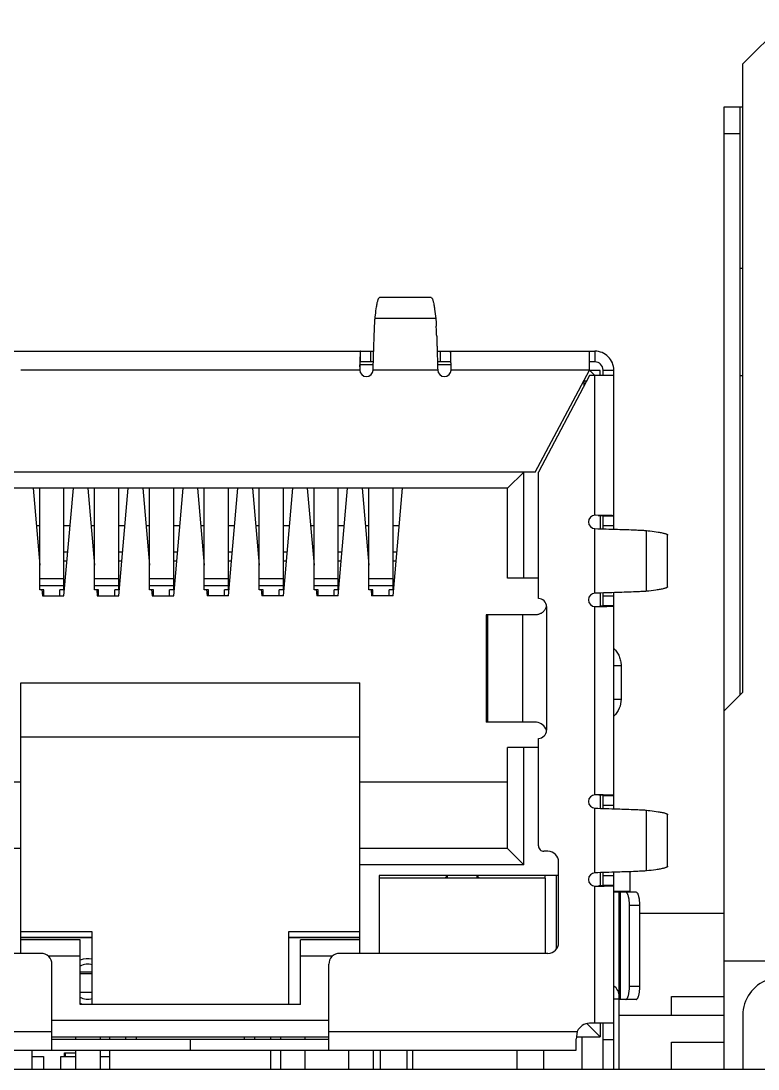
# Model space of a CAD drawing. Header units: millimetres. Extents: x 15 to 418, y 12 to 300.
# Drawn here: x 133.28 to 146.98, y 75.77 to 95.26 of the extents above; entities that cross this region are included whole.
import ezdxf

# ---------------------------------------------------------------- set-up
doc = ezdxf.new("R2010")
doc.units = ezdxf.units.MM
doc.header["$LTSCALE"] = 23.1
doc.layers.get('0').update_dxf_attribs({"linetype": 'CONTINUOUS'})

msp = doc.modelspace()

# ---------------------------------------------------------------- linework, layer by layer
at = {"color": 6, "linetype": 'Continuous'}
for p, q in [((146.701, 94.459), (147.501, 95.259)), ((146.701, 82.779), (146.701, 94.459)), ((146.351, 75.767), (146.351, 93.659)), ((146.351, 93.659), (146.701, 93.659)), ((146.651, 82.729), (146.651, 93.659)), ((146.651, 93.159), (146.351, 93.159)), ((146.651, 90.659), (146.701, 90.659)), ((140.906, 90.117), (139.946, 90.117)), ((140.991, 89.728), (139.862, 89.728)), ((139.85, 89.526), (139.85, 89.538)), ((133.016, 89.117), (139.836, 89.117)), ((139.588, 88.917), (139.588, 89.117)), ((139.776, 89.117), (139.776, 88.917)), ((141.016, 89.117), (143.951, 89.117)), ((141.076, 88.917), (141.076, 89.117)), ((141.264, 89.117), (141.264, 88.917)), ((143.851, 88.767), (143.851, 89.117)), ((143.951, 89.117), (143.951, 88.917)), ((139.579, 88.919), (139.578, 88.881)), ((139.83, 88.917), (139.588, 88.917)), ((141.264, 88.917), (141.022, 88.917)), ((141.274, 88.88), (141.273, 88.919)), ((143.951, 88.917), (143.851, 88.917)), ((139.576, 88.767), (133.276, 88.767)), ((139.578, 88.881), (139.576, 88.778)), ((139.576, 88.778), (139.576, 88.772)), ((139.576, 88.772), (139.576, 88.767)), ((139.582, 88.867), (139.829, 88.867)), ((141.026, 88.767), (139.826, 88.767)), ((141.023, 88.867), (141.271, 88.867)), ((141.276, 88.778), (141.274, 88.88)), ((143.851, 88.767), (141.276, 88.767)), ((142.841, 86.867), (143.851, 88.767)), ((143.851, 88.767), (143.951, 88.667)), ((144.051, 88.758), (143.86, 88.758)), ((144.051, 88.667), (144.051, 88.758)), ((144.101, 88.667), (144.101, 88.767)), ((144.101, 88.767), (144.301, 88.767)), ((144.301, 85.807), (144.301, 88.767)), ((143.851, 88.667), (142.901, 86.867)), ((143.745, 88.567), (143.798, 88.567)), ((143.751, 88.477), (143.751, 88.579)), ((144.301, 88.667), (143.851, 88.667)), ((143.951, 86.067), (143.951, 88.667)), ((146.701, 88.659), (146.651, 88.659)), ((142.841, 86.867), (130.011, 86.867)), ((142.326, 86.567), (142.626, 86.867)), ((142.626, 84.897), (142.626, 86.867)), ((142.901, 84.517), (142.901, 86.867)), ((142.326, 86.567), (130.526, 86.567)), ((133.501, 86.567), (133.626, 85.138)), ((134.076, 84.567), (134.251, 86.567)), ((134.521, 86.567), (134.646, 85.138)), ((135.096, 84.567), (135.271, 86.567)), ((135.541, 86.567), (135.666, 85.138)), ((136.116, 84.567), (136.291, 86.567)), ((136.561, 86.567), (136.686, 85.138)), ((137.136, 84.567), (137.311, 86.567)), ((137.581, 86.567), (137.706, 85.138)), ((138.156, 84.567), (138.331, 86.567)), ((138.601, 86.567), (138.726, 85.138)), ((139.176, 84.567), (139.351, 86.567)), ((139.621, 86.567), (139.746, 85.138)), ((140.196, 84.567), (140.371, 86.567)), ((142.326, 84.897), (142.326, 86.567)), ((143.956, 86.067), (143.951, 86.067)), ((143.962, 86.067), (143.956, 86.067)), ((144.065, 86.064), (143.962, 86.067)), ((144.051, 86.061), (144.051, 85.814)), ((144.103, 86.064), (144.065, 86.064)), ((144.101, 85.813), (144.101, 86.055)), ((144.101, 86.055), (144.301, 86.055)), ((143.951, 84.617), (143.951, 85.817)), ((144.301, 85.867), (144.101, 85.867)), ((144.71, 85.793), (144.722, 85.793)), ((144.912, 84.652), (144.912, 85.781)), ((145.301, 84.737), (145.301, 85.697)), ((142.901, 84.897), (142.326, 84.897)), ((133.666, 84.686), (133.676, 84.567)), ((134.686, 84.686), (134.696, 84.567)), ((135.706, 84.686), (135.716, 84.567)), ((136.726, 84.686), (136.736, 84.567)), ((137.746, 84.686), (137.756, 84.567)), ((138.766, 84.686), (138.776, 84.567)), ((139.786, 84.686), (139.796, 84.567)), ((144.051, 84.62), (144.051, 84.372)), ((144.101, 84.379), (144.101, 84.621)), ((144.301, 80.607), (144.301, 84.627)), ((144.722, 84.641), (144.71, 84.641)), ((133.676, 84.567), (134.076, 84.567)), ((134.696, 84.567), (135.096, 84.567)), ((135.716, 84.567), (136.116, 84.567)), ((137.136, 84.567), (136.736, 84.567)), ((138.156, 84.567), (137.756, 84.567)), ((139.176, 84.567), (138.776, 84.567)), ((140.196, 84.567), (139.796, 84.567)), ((144.101, 84.567), (144.301, 84.567)), ((141.927, 84.217), (141.927, 82.217)), ((142.864, 84.217), (141.927, 84.217)), ((141.95, 84.217), (141.95, 82.217)), ((142.612, 82.217), (142.612, 84.217)), ((143.051, 84.367), (143.051, 82.067)), ((143.951, 80.867), (143.951, 84.367)), ((143.951, 84.367), (143.957, 84.367)), ((143.957, 84.367), (143.962, 84.367)), ((143.962, 84.367), (144.01, 84.368)), ((144.01, 84.368), (144.051, 84.369)), ((144.051, 84.369), (144.116, 84.371)), ((144.101, 84.379), (144.101, 84.379)), ((144.101, 84.379), (144.101, 84.379)), ((144.301, 84.379), (144.101, 84.379)), ((144.437, 83.268), (144.301, 83.268)), ((144.437, 83.268), (144.437, 82.648)), ((133.276, 77.917), (133.276, 82.947)), ((133.276, 82.947), (139.576, 82.947)), ((139.576, 77.917), (139.576, 82.947)), ((144.301, 82.648), (144.437, 82.648)), ((146.351, 82.429), (146.701, 82.779)), ((142.864, 82.217), (141.927, 82.217)), ((133.276, 81.947), (139.576, 81.947)), ((142.901, 79.917), (142.901, 81.917)), ((142.326, 79.867), (142.326, 81.747)), ((142.901, 81.747), (142.326, 81.747)), ((142.626, 79.567), (142.626, 81.747)), ((130.526, 81.107), (133.276, 81.107)), ((139.576, 81.107), (142.326, 81.107)), ((143.956, 80.867), (143.951, 80.867)), ((143.962, 80.867), (143.956, 80.867)), ((144.067, 80.864), (143.962, 80.867)), ((144.051, 80.861), (144.051, 80.614)), ((144.103, 80.864), (144.067, 80.864)), ((144.101, 80.613), (144.101, 80.855)), ((144.101, 80.855), (144.301, 80.855)), ((143.951, 79.417), (143.951, 80.617)), ((144.301, 80.667), (144.101, 80.667)), ((144.71, 80.593), (144.722, 80.593)), ((144.912, 79.452), (144.912, 80.581)), ((145.301, 79.537), (145.301, 80.497)), ((133.276, 79.867), (130.526, 79.867)), ((142.326, 79.867), (139.576, 79.867)), ((142.326, 79.867), (142.626, 79.567)), ((143.076, 79.817), (143.001, 79.817)), ((142.626, 79.567), (139.576, 79.567)), ((143.276, 78.117), (143.276, 79.617)), ((139.936, 79.367), (139.936, 77.917)), ((143.276, 79.367), (139.936, 79.367)), ((141.206, 79.367), (141.156, 79.317)), ((141.206, 79.317), (141.206, 79.367)), ((141.756, 79.367), (141.756, 79.317)), ((141.756, 79.367), (141.806, 79.317)), ((143.026, 79.317), (143.026, 79.367)), ((143.236, 78.003), (143.236, 79.367)), ((144.051, 79.42), (144.051, 79.172)), ((144.101, 79.179), (144.101, 79.421)), ((144.101, 79.367), (144.301, 79.367)), ((144.301, 75.767), (144.301, 79.427)), ((144.601, 79.436), (144.601, 79.067)), ((144.722, 79.441), (144.71, 79.441)), ((143.951, 76.617), (143.951, 79.167)), ((143.951, 79.167), (143.956, 79.167)), ((143.956, 79.167), (143.962, 79.167)), ((143.962, 79.167), (144.064, 79.169)), ((144.064, 79.169), (144.103, 79.17)), ((144.301, 79.179), (144.101, 79.179)), ((144.601, 79.067), (144.301, 79.067)), ((144.716, 79.058), (144.301, 79.058)), ((144.401, 75.767), (144.401, 79.058)), ((144.42, 79.058), (144.42, 77.058)), ((144.592, 77.308), (144.592, 78.808)), ((144.785, 78.808), (144.592, 78.808)), ((144.785, 77.308), (144.785, 78.808)), ((134.601, 78.317), (133.276, 78.317)), ((134.601, 78.207), (133.276, 78.207)), ((134.376, 78.167), (133.276, 78.167)), ((134.376, 76.967), (134.376, 78.167)), ((134.601, 76.967), (134.601, 78.317)), ((138.251, 78.317), (138.251, 76.967)), ((139.576, 78.317), (138.251, 78.317)), ((139.576, 78.207), (138.251, 78.207)), ((138.476, 76.967), (138.476, 78.167)), ((139.576, 78.167), (138.476, 78.167)), ((133.651, 77.917), (129.776, 77.917)), ((134.376, 77.867), (133.783, 77.867)), ((139.073, 77.867), (138.476, 77.867)), ((143.076, 77.917), (139.201, 77.917)), ((146.351, 77.779), (147.301, 77.779)), ((133.851, 76.117), (133.851, 77.717)), ((139.001, 76.117), (139.001, 77.717)), ((144.592, 77.308), (144.785, 77.308)), ((144.401, 77.067), (144.301, 77.067)), ((144.716, 77.058), (144.401, 77.058)), ((138.476, 76.967), (134.376, 76.967)), ((139.001, 76.667), (133.851, 76.667)), ((144.051, 76.367), (143.808, 76.61)), ((144.301, 76.617), (143.851, 76.617)), ((144.051, 76.617), (144.051, 76.367)), ((144.101, 75.767), (144.101, 76.617)), ((146.701, 76.767), (146.701, 75.767)), ((129.23, 76.467), (133.851, 76.467)), ((139.001, 76.467), (143.622, 76.467)), ((133.851, 76.367), (139.001, 76.367)), ((139.001, 76.317), (133.851, 76.317)), ((134.926, 76.317), (134.926, 76.367)), ((135.226, 76.317), (135.226, 76.367)), ((135.426, 76.317), (135.426, 76.367)), ((137.426, 76.367), (137.426, 76.317)), ((137.626, 76.317), (137.626, 76.367)), ((137.926, 76.317), (137.926, 76.367)), ((143.601, 76.117), (143.601, 76.331)), ((143.607, 76.367), (144.051, 76.367)), ((143.716, 75.767), (143.716, 76.367)), ((144.101, 76.317), (144.301, 76.317)), ((129.251, 76.117), (143.601, 76.117)), ((134.926, 75.767), (134.926, 76.117)), ((137.926, 75.767), (137.926, 76.117)), ((140.566, 75.767), (140.566, 76.117))]:
    msp.add_line(p, q, dxfattribs=at)
at = {"color": 7, "linetype": 'Continuous'}
for p, q in [((133.626, 84.682), (133.626, 86.567)), ((134.076, 84.682), (134.076, 86.567)), ((134.646, 84.682), (134.646, 86.567)), ((135.096, 84.682), (135.096, 86.567)), ((135.666, 84.682), (135.666, 86.567)), ((136.116, 84.682), (136.116, 86.567)), ((136.686, 84.682), (136.686, 86.567)), ((137.136, 84.682), (137.136, 86.567)), ((137.706, 84.682), (137.706, 86.567)), ((138.156, 84.682), (138.156, 86.567)), ((138.726, 84.682), (138.726, 86.567)), ((139.176, 84.682), (139.176, 86.567)), ((139.746, 84.682), (139.746, 86.567)), ((140.196, 84.682), (140.196, 86.567)), ((133.626, 85.867), (133.562, 85.867)), ((134.19, 85.867), (134.076, 85.867)), ((134.646, 85.867), (134.582, 85.867)), ((135.21, 85.867), (135.096, 85.867)), ((135.666, 85.867), (135.602, 85.867)), ((136.23, 85.867), (136.116, 85.867)), ((136.686, 85.867), (136.622, 85.867)), ((137.25, 85.867), (137.136, 85.867)), ((137.706, 85.867), (137.642, 85.867)), ((138.27, 85.867), (138.156, 85.867)), ((138.726, 85.867), (138.662, 85.867)), ((139.29, 85.867), (139.176, 85.867)), ((139.746, 85.867), (139.682, 85.867)), ((140.31, 85.867), (140.196, 85.867)), ((133.626, 85.379), (133.605, 85.379)), ((134.147, 85.379), (134.076, 85.379)), ((134.646, 85.379), (134.625, 85.379)), ((135.167, 85.379), (135.096, 85.379)), ((135.666, 85.379), (135.645, 85.379)), ((136.187, 85.379), (136.116, 85.379)), ((136.686, 85.379), (136.665, 85.379)), ((137.207, 85.379), (137.136, 85.379)), ((137.706, 85.379), (137.685, 85.379)), ((138.227, 85.379), (138.156, 85.379)), ((138.726, 85.379), (138.705, 85.379)), ((139.247, 85.379), (139.176, 85.379)), ((139.746, 85.379), (139.725, 85.379)), ((140.267, 85.379), (140.196, 85.379)), ((134.076, 85.217), (134.133, 85.217)), ((135.096, 85.217), (135.153, 85.217)), ((136.116, 85.217), (136.173, 85.217)), ((137.136, 85.217), (137.193, 85.217)), ((138.156, 85.217), (138.213, 85.217)), ((139.176, 85.217), (139.233, 85.217)), ((140.196, 85.217), (140.253, 85.217)), ((133.626, 84.887), (134.076, 84.887)), ((134.646, 84.887), (135.096, 84.887)), ((135.666, 84.887), (136.116, 84.887)), ((136.686, 84.887), (137.136, 84.887)), ((137.706, 84.887), (138.156, 84.887)), ((138.726, 84.887), (139.176, 84.887)), ((139.746, 84.887), (140.196, 84.887)), ((134.076, 84.755), (133.626, 84.755)), ((133.701, 84.682), (133.626, 84.682)), ((133.701, 84.567), (133.701, 84.682)), ((134.001, 84.567), (134.001, 84.682)), ((134.076, 84.682), (134.001, 84.682)), ((135.096, 84.755), (134.646, 84.755)), ((134.721, 84.682), (134.646, 84.682)), ((134.721, 84.567), (134.721, 84.682)), ((135.021, 84.567), (135.021, 84.682)), ((135.096, 84.682), (135.021, 84.682)), ((136.116, 84.755), (135.666, 84.755)), ((135.741, 84.682), (135.666, 84.682)), ((135.741, 84.567), (135.741, 84.682)), ((136.041, 84.567), (136.041, 84.682)), ((136.116, 84.682), (136.041, 84.682)), ((137.136, 84.755), (136.686, 84.755)), ((136.761, 84.682), (136.686, 84.682)), ((136.761, 84.567), (136.761, 84.682)), ((137.061, 84.567), (137.061, 84.682)), ((137.136, 84.682), (137.061, 84.682)), ((138.156, 84.755), (137.706, 84.755)), ((137.781, 84.682), (137.706, 84.682)), ((137.781, 84.567), (137.781, 84.682)), ((138.081, 84.567), (138.081, 84.682)), ((138.156, 84.682), (138.081, 84.682)), ((139.176, 84.755), (138.726, 84.755)), ((138.801, 84.682), (138.726, 84.682)), ((138.801, 84.567), (138.801, 84.682)), ((139.101, 84.567), (139.101, 84.682)), ((139.176, 84.682), (139.101, 84.682)), ((140.196, 84.755), (139.746, 84.755)), ((139.821, 84.682), (139.746, 84.682)), ((139.821, 84.567), (139.821, 84.682)), ((140.121, 84.567), (140.121, 84.682)), ((140.196, 84.682), (140.121, 84.682)), ((143.031, 79.317), (139.936, 79.317)), ((143.031, 77.917), (143.031, 79.317)), ((144.785, 78.667), (146.351, 78.667)), ((133.276, 78.217), (134.601, 78.217)), ((138.251, 78.217), (139.576, 78.217)), ((134.601, 77.567), (134.376, 77.567)), ((134.376, 77.542), (134.601, 77.542)), ((134.601, 77.192), (134.376, 77.192)), ((145.374, 76.767), (145.374, 77.117)), ((145.374, 77.117), (146.351, 77.117)), ((144.401, 76.767), (146.351, 76.767)), ((134.296, 76.317), (134.296, 76.367)), ((134.746, 76.367), (134.746, 76.317)), ((136.426, 76.117), (136.426, 76.317)), ((138.106, 76.317), (138.106, 76.367)), ((138.556, 76.367), (138.556, 76.317)), ((145.374, 75.767), (145.374, 76.267)), ((145.374, 76.267), (146.351, 76.267)), ((133.476, 76.117), (133.476, 75.767)), ((134.083, 75.997), (134.083, 76.067)), ((134.083, 76.067), (134.296, 76.067)), ((134.107, 75.997), (134.107, 76.067)), ((134.296, 75.767), (134.296, 76.117)), ((134.746, 76.117), (134.746, 75.767)), ((138.106, 75.767), (138.106, 76.117)), ((138.556, 76.117), (138.556, 75.767)), ((139.376, 75.767), (139.376, 76.117)), ((139.826, 76.117), (139.826, 75.767)), ((139.961, 75.767), (139.961, 76.117)), ((140.461, 75.767), (140.461, 76.117)), ((142.501, 76.117), (142.501, 75.767)), ((143.001, 75.767), (143.001, 76.117)), ((133.476, 75.997), (133.693, 75.997)), ((133.693, 75.997), (133.693, 75.767)), ((134.018, 75.767), (134.018, 75.997)), ((134.018, 75.997), (134.296, 75.997)), ((134.746, 75.997), (134.926, 75.997)), ((126.101, 75.767), (147.851, 75.767))]:
    msp.add_line(p, q, dxfattribs=at)
at = {"color": 6, "linetype": 'Continuous'}
for centre, radius, start, end in [((130.957, 89.106), 10.054, 2.4516, 2.7171), ((126.392, 88.909), 14.623, 2.2776, 2.4582), ((124.126, 88.815), 16.892, 1.9882, 2.2895), ((143.951, 88.767), 0.35, 359.9891, 90.0108), ((143.951, 88.767), 0.15, 359.9771, 90.023), ((139.701, 88.771), 0.125, 181.7427, 358.2573), ((141.151, 88.771), 0.125, 181.7427, 358.2573), ((140.948, 88.772), 0.328, 359.0669, 0.9331), ((143.955, 85.942), 0.125, 91.745, 268.2573), ((143.955, 84.492), 0.125, 91.7427, 268.2573), ((142.901, 84.367), 0.15, 359.9557, 90.0227), ((143.685, 101.87), 17.505, 271.4133, 271.5838), ((142.901, 82.067), 0.15, 269.978, 0.0427), ((143.955, 80.742), 0.125, 91.7427, 268.2573), ((143.001, 79.917), 0.1, 179.9593, 270.0515), ((143.076, 79.617), 0.2, 359.9464, 90.0627), ((143.955, 79.292), 0.125, 91.7427, 268.2548), ((143.076, 78.117), 0.2, 269.9345, 0.0536), ((133.651, 77.717), 0.2, 359.9405, 90.0655), ((134.521, 77.392), 0.425, 79.1441, 109.9744), ((139.201, 77.717), 0.2, 89.9346, 180.0595), ((134.521, 77.392), 0.325, 75.6945, 116.5072), ((147.401, 76.767), 0.7, 109.4712, 180), ((144.151, 77.117), 0.25, 359.8844, 53.1256), ((134.521, 77.392), 0.325, 243.3709, 284.3117), ((134.521, 77.392), 0.425, 250.051, 254.0732), ((143.851, 76.367), 0.25, 89.9577, 156.4379)]:
    msp.add_arc(centre, radius, start, end, dxfattribs=at)
at = {"color": 7, "linetype": 'Continuous'}
msp.add_arc((142.906, 84.354), 0.117, 307.9907, 310.051, dxfattribs=at)
at = {"color": 6, "linetype": 'Continuous'}
for points, knots in [([(139.89, 89.944), (139.894, 89.969), (139.9, 90.005), (139.91, 90.048), (139.917, 90.072), (139.924, 90.091), (139.931, 90.106), (139.94, 90.117), (139.946, 90.117)], [0, 0, 0, 0, 0.412738, 0.576824, 0.712958, 0.82161, 0.903767, 1, 1, 1, 1]), ([(140.906, 90.117), (140.912, 90.117), (140.921, 90.106), (140.928, 90.091), (140.935, 90.072), (140.942, 90.048), (140.952, 90.005), (140.958, 89.969), (140.963, 89.944)], [0, 0, 0, 0, 0.096233, 0.17839, 0.287042, 0.423176, 0.587262, 1, 1, 1, 1]), ([(139.862, 89.728), (139.864, 89.749), (139.872, 89.821), (139.881, 89.893), (139.89, 89.944)], [0, 0, 0, 0, 0.286221, 1, 1, 1, 1]), ([(140.963, 89.944), (140.965, 89.929), (140.976, 89.857), (140.984, 89.785), (140.991, 89.728)], [0, 0, 0, 0, 0.213692, 1, 1, 1, 1]), ([(139.85, 89.538), (139.852, 89.576), (139.855, 89.639), (139.859, 89.703), (139.862, 89.728)], [0, 0, 0, 0, 0.597647, 1, 1, 1, 1]), ([(140.991, 89.728), (140.993, 89.708), (140.996, 89.66), (140.998, 89.611), (141, 89.583)], [0, 0, 0, 0, 0.41234, 1, 1, 1, 1]), ([(139.826, 88.767), (139.83, 88.906), (139.837, 89.159), (139.845, 89.412), (139.85, 89.526)], [0, 0, 0, 0, 0.550207, 1, 1, 1, 1]), ([(141.007, 89.401), (141.007, 89.413), (141.009, 89.357), (141.01, 89.326), (141.012, 89.256), (141.014, 89.183), (141.018, 89.075), (141.021, 88.936), (141.025, 88.824), (141.026, 88.767)], [0, 0, 0, 0, 0.053251, 0.108245, 0.223058, 0.343596, 0.468971, 0.730522, 1, 1, 1, 1]), ([(139.588, 89.117), (139.588, 89.117), (139.587, 89.115), (139.587, 89.113), (139.586, 89.109), (139.586, 89.103), (139.585, 89.095), (139.584, 89.082), (139.584, 89.061), (139.582, 89.033), (139.581, 88.999), (139.58, 88.96), (139.58, 88.933), (139.579, 88.919)], [0, 0, 0, 0, 0.005094, 0.018333, 0.040017, 0.070127, 0.108588, 0.155195, 0.271775, 0.41766, 0.589976, 0.785334, 1, 1, 1, 1]), ([(141.273, 88.919), (141.272, 88.933), (141.272, 88.96), (141.271, 88.999), (141.27, 89.033), (141.269, 89.061), (141.268, 89.082), (141.267, 89.095), (141.266, 89.103), (141.266, 89.109), (141.265, 89.113), (141.265, 89.115), (141.264, 89.117), (141.264, 89.117)], [0, 0, 0, 0, 0.21468, 0.410044, 0.582355, 0.728231, 0.844805, 0.891409, 0.929866, 0.959975, 0.981663, 0.994905, 1, 1, 1, 1]), ([(139.579, 88.826), (139.58, 88.838), (139.581, 88.856), (139.582, 88.878), (139.583, 88.891), (139.584, 88.902), (139.585, 88.91), (139.586, 88.914), (139.587, 88.917), (139.588, 88.917)], [0, 0, 0, 0, 0.40588, 0.577421, 0.723146, 0.84019, 0.925888, 0.978857, 1, 1, 1, 1]), ([(141.264, 88.917), (141.265, 88.917), (141.266, 88.914), (141.267, 88.91), (141.268, 88.902), (141.269, 88.892), (141.27, 88.879), (141.271, 88.857), (141.272, 88.84), (141.273, 88.827)], [0, 0, 0, 0, 0.021144, 0.074013, 0.159578, 0.276458, 0.422058, 0.593583, 1, 1, 1, 1]), ([(144.01, 86.064), (144.023, 86.063), (144.04, 86.062), (144.062, 86.061), (144.075, 86.06), (144.086, 86.059), (144.094, 86.057), (144.098, 86.057), (144.101, 86.056), (144.101, 86.055)], [0, 0, 0, 0, 0.40588, 0.577421, 0.723146, 0.84019, 0.925888, 0.978857, 1, 1, 1, 1]), ([(144.301, 86.055), (144.301, 86.055), (144.299, 86.056), (144.297, 86.056), (144.293, 86.057), (144.287, 86.057), (144.279, 86.058), (144.266, 86.059), (144.245, 86.059), (144.217, 86.06), (144.183, 86.062), (144.144, 86.063), (144.117, 86.063), (144.103, 86.064)], [0, 0, 0, 0, 0.005094, 0.018333, 0.040017, 0.070127, 0.108588, 0.155195, 0.271775, 0.417659, 0.589975, 0.785334, 1, 1, 1, 1]), ([(143.951, 85.817), (144.09, 85.813), (144.343, 85.806), (144.596, 85.798), (144.71, 85.793)], [0, 0, 0, 0, 0.55017, 1, 1, 1, 1]), ([(144.722, 85.793), (144.76, 85.791), (144.823, 85.788), (144.887, 85.784), (144.912, 85.781)], [0, 0, 0, 0, 0.59761, 1, 1, 1, 1]), ([(144.912, 85.781), (144.933, 85.779), (145.005, 85.771), (145.077, 85.762), (145.128, 85.753)], [0, 0, 0, 0, 0.286221, 1, 1, 1, 1]), ([(145.128, 85.753), (145.154, 85.749), (145.189, 85.743), (145.232, 85.733), (145.256, 85.726), (145.275, 85.719), (145.291, 85.712), (145.301, 85.703), (145.301, 85.697)], [0, 0, 0, 0, 0.412738, 0.576824, 0.712958, 0.82161, 0.903767, 1, 1, 1, 1]), ([(144.71, 84.641), (144.596, 84.636), (144.343, 84.628), (144.09, 84.621), (143.951, 84.617)], [0, 0, 0, 0, 0.44979, 1, 1, 1, 1]), ([(144.912, 84.652), (144.887, 84.65), (144.823, 84.646), (144.76, 84.643), (144.722, 84.641)], [0, 0, 0, 0, 0.402355, 1, 1, 1, 1]), ([(145.128, 84.68), (145.113, 84.678), (145.041, 84.667), (144.969, 84.658), (144.912, 84.652)], [0, 0, 0, 0, 0.213691, 1, 1, 1, 1]), ([(145.301, 84.737), (145.301, 84.731), (145.291, 84.722), (145.275, 84.715), (145.256, 84.708), (145.232, 84.701), (145.189, 84.691), (145.154, 84.684), (145.128, 84.68)], [0, 0, 0, 0, 0.096234, 0.17839, 0.287042, 0.423176, 0.587262, 1, 1, 1, 1]), ([(144.101, 84.379), (144.101, 84.378), (144.099, 84.377), (144.095, 84.377), (144.09, 84.376), (144.079, 84.374), (144.061, 84.373), (144.045, 84.372), (144.036, 84.371)], [0, 0, 0, 0, 0.026315, 0.082144, 0.168009, 0.283077, 0.594565, 1, 1, 1, 1]), ([(144.169, 84.372), (144.178, 84.372), (144.197, 84.373), (144.223, 84.374), (144.246, 84.374), (144.265, 84.375), (144.28, 84.376), (144.29, 84.377), (144.296, 84.377), (144.299, 84.378), (144.3, 84.378), (144.301, 84.379), (144.301, 84.379)], [0, 0, 0, 0, 0.221543, 0.419566, 0.591568, 0.73539, 0.849234, 0.931697, 0.960849, 0.98185, 0.994722, 1, 1, 1, 1]), ([(144.301, 83.589), (144.322, 83.568), (144.361, 83.522), (144.397, 83.457), (144.417, 83.401), (144.429, 83.357), (144.434, 83.32), (144.436, 83.294), (144.437, 83.279), (144.437, 83.272), (144.437, 83.268)], [0, 0, 0, 0, 0.249118, 0.498807, 0.623986, 0.749257, 0.87459, 0.937291, 0.968645, 1, 1, 1, 1]), ([(144.437, 82.648), (144.437, 82.59), (144.413, 82.471), (144.345, 82.371), (144.304, 82.33)], [0, 0, 0, 0, 0.501015, 1, 1, 1, 1]), ([(143.051, 82.067), (143.037, 82.107), (142.987, 82.181), (142.904, 82.211), (142.864, 82.217)], [0, 0, 0, 0, 0.509302, 1, 1, 1, 1]), ([(144.101, 80.855), (144.101, 80.856), (144.098, 80.857), (144.094, 80.857), (144.086, 80.858), (144.076, 80.86), (144.063, 80.861), (144.041, 80.862), (144.024, 80.863), (144.012, 80.864)], [0, 0, 0, 0, 0.021167, 0.074073, 0.159639, 0.27653, 0.422133, 0.593625, 1, 1, 1, 1]), ([(144.301, 80.855), (144.301, 80.855), (144.299, 80.856), (144.297, 80.856), (144.293, 80.857), (144.287, 80.857), (144.279, 80.858), (144.266, 80.858), (144.245, 80.859), (144.217, 80.86), (144.183, 80.862), (144.144, 80.863), (144.117, 80.863), (144.103, 80.864)], [0, 0, 0, 0, 0.005102, 0.018361, 0.040066, 0.070184, 0.108634, 0.15523, 0.271803, 0.417719, 0.590071, 0.785406, 1, 1, 1, 1]), ([(143.951, 80.617), (144.09, 80.613), (144.343, 80.606), (144.596, 80.598), (144.71, 80.593)], [0, 0, 0, 0, 0.55017, 1, 1, 1, 1]), ([(144.722, 80.593), (144.76, 80.591), (144.823, 80.588), (144.887, 80.584), (144.912, 80.581)], [0, 0, 0, 0, 0.59761, 1, 1, 1, 1]), ([(144.912, 80.581), (144.933, 80.579), (145.005, 80.571), (145.077, 80.562), (145.128, 80.553)], [0, 0, 0, 0, 0.286221, 1, 1, 1, 1]), ([(145.128, 80.553), (145.154, 80.549), (145.189, 80.543), (145.232, 80.533), (145.256, 80.526), (145.275, 80.519), (145.291, 80.512), (145.301, 80.503), (145.301, 80.497)], [0, 0, 0, 0, 0.412738, 0.576824, 0.712958, 0.82161, 0.903767, 1, 1, 1, 1]), ([(145.301, 79.537), (145.301, 79.531), (145.291, 79.522), (145.275, 79.515), (145.256, 79.508), (145.232, 79.501), (145.189, 79.491), (145.154, 79.484), (145.128, 79.48)], [0, 0, 0, 0, 0.096233, 0.17839, 0.287042, 0.423176, 0.587262, 1, 1, 1, 1]), ([(144.71, 79.441), (144.596, 79.436), (144.343, 79.428), (144.09, 79.421), (143.951, 79.417)], [0, 0, 0, 0, 0.44979, 1, 1, 1, 1]), ([(144.912, 79.452), (144.887, 79.45), (144.823, 79.446), (144.76, 79.443), (144.722, 79.441)], [0, 0, 0, 0, 0.402356, 1, 1, 1, 1]), ([(145.128, 79.48), (145.113, 79.478), (145.041, 79.467), (144.969, 79.458), (144.912, 79.452)], [0, 0, 0, 0, 0.213691, 1, 1, 1, 1]), ([(144.101, 79.179), (144.101, 79.178), (144.098, 79.177), (144.094, 79.176), (144.086, 79.175), (144.076, 79.174), (144.063, 79.173), (144.041, 79.172), (144.024, 79.171), (144.012, 79.17)], [0, 0, 0, 0, 0.021138, 0.074002, 0.159574, 0.276469, 0.422061, 0.593533, 1, 1, 1, 1]), ([(144.103, 79.17), (144.117, 79.171), (144.144, 79.171), (144.183, 79.172), (144.217, 79.173), (144.245, 79.174), (144.266, 79.175), (144.279, 79.176), (144.287, 79.177), (144.293, 79.177), (144.297, 79.178), (144.299, 79.178), (144.301, 79.178), (144.301, 79.179)], [0, 0, 0, 0, 0.214682, 0.410048, 0.582361, 0.728237, 0.844811, 0.891415, 0.929871, 0.959979, 0.981666, 0.994906, 1, 1, 1, 1]), ([(144.592, 78.808), (144.592, 78.824), (144.592, 78.849), (144.59, 78.881), (144.587, 78.9), (144.586, 78.915), (144.585, 78.927), (144.584, 78.938), (144.581, 78.951), (144.576, 78.966), (144.572, 78.984), (144.567, 79.001), (144.563, 79.016), (144.557, 79.027), (144.553, 79.034), (144.546, 79.047), (144.534, 79.058), (144.523, 79.058)], [0, 0, 0, 0, 0.181214, 0.269751, 0.355281, 0.397601, 0.441373, 0.483745, 0.521013, 0.589101, 0.657845, 0.724369, 0.785059, 0.834803, 0.85731, 0.879994, 1, 1, 1, 1]), ([(144.785, 78.808), (144.785, 78.824), (144.784, 78.849), (144.782, 78.881), (144.78, 78.9), (144.778, 78.915), (144.777, 78.927), (144.776, 78.938), (144.773, 78.951), (144.769, 78.966), (144.764, 78.984), (144.76, 79.001), (144.755, 79.016), (144.75, 79.027), (144.745, 79.034), (144.738, 79.047), (144.727, 79.058), (144.716, 79.058)], [0, 0, 0, 0, 0.181214, 0.269751, 0.355281, 0.397601, 0.441373, 0.483745, 0.521013, 0.589101, 0.657844, 0.724369, 0.785059, 0.834803, 0.85731, 0.879994, 1, 1, 1, 1]), ([(144.523, 77.058), (144.528, 77.058), (144.536, 77.062), (144.544, 77.07), (144.549, 77.077), (144.553, 77.083), (144.556, 77.087), (144.56, 77.091), (144.562, 77.099), (144.565, 77.107), (144.568, 77.118), (144.572, 77.132), (144.577, 77.15), (144.581, 77.169), (144.584, 77.19), (144.587, 77.213), (144.59, 77.236), (144.592, 77.268), (144.592, 77.292), (144.592, 77.308)], [0, 0, 0, 0, 0.052832, 0.086109, 0.125777, 0.146576, 0.165199, 0.185376, 0.213349, 0.24671, 0.279955, 0.343968, 0.410784, 0.483127, 0.562798, 0.645526, 0.730504, 0.819423, 1, 1, 1, 1]), ([(144.716, 77.058), (144.721, 77.058), (144.728, 77.062), (144.736, 77.07), (144.741, 77.077), (144.745, 77.083), (144.749, 77.087), (144.752, 77.091), (144.755, 77.099), (144.757, 77.107), (144.76, 77.118), (144.764, 77.132), (144.769, 77.15), (144.774, 77.169), (144.777, 77.19), (144.78, 77.213), (144.782, 77.236), (144.784, 77.268), (144.785, 77.292), (144.785, 77.308)], [0, 0, 0, 0, 0.052832, 0.086109, 0.125777, 0.146576, 0.165199, 0.185376, 0.213349, 0.24671, 0.279955, 0.343968, 0.410784, 0.483127, 0.562798, 0.645526, 0.730504, 0.819423, 1, 1, 1, 1]), ([(143.622, 76.467), (143.62, 76.455), (143.613, 76.41), (143.607, 76.364), (143.601, 76.331)], [0, 0, 0, 0, 0.256198, 1, 1, 1, 1])]:
    msp.add_open_spline(points, degree=3, knots=knots, dxfattribs=at)
at = {"color": 7, "linetype": 'Continuous'}
msp.add_open_spline([(142.864, 84.217), (142.87, 84.218), (142.894, 84.224), (142.917, 84.231), (142.934, 84.238)], degree=3, knots=[0, 0, 0, 0, 0.243792, 1, 1, 1, 1], dxfattribs=at)
for points in [[(142.934, 84.238), (142.95, 84.244), (142.965, 84.251), (142.979, 84.262)], [(142.982, 84.264), (142.995, 84.276), (143.006, 84.29), (143.016, 84.305)], [(143.016, 84.305), (143.03, 84.324), (143.041, 84.345), (143.051, 84.367)]]:
    msp.add_open_spline(points, degree=3, dxfattribs=at)

doc.saveas('drawing.dxf')
